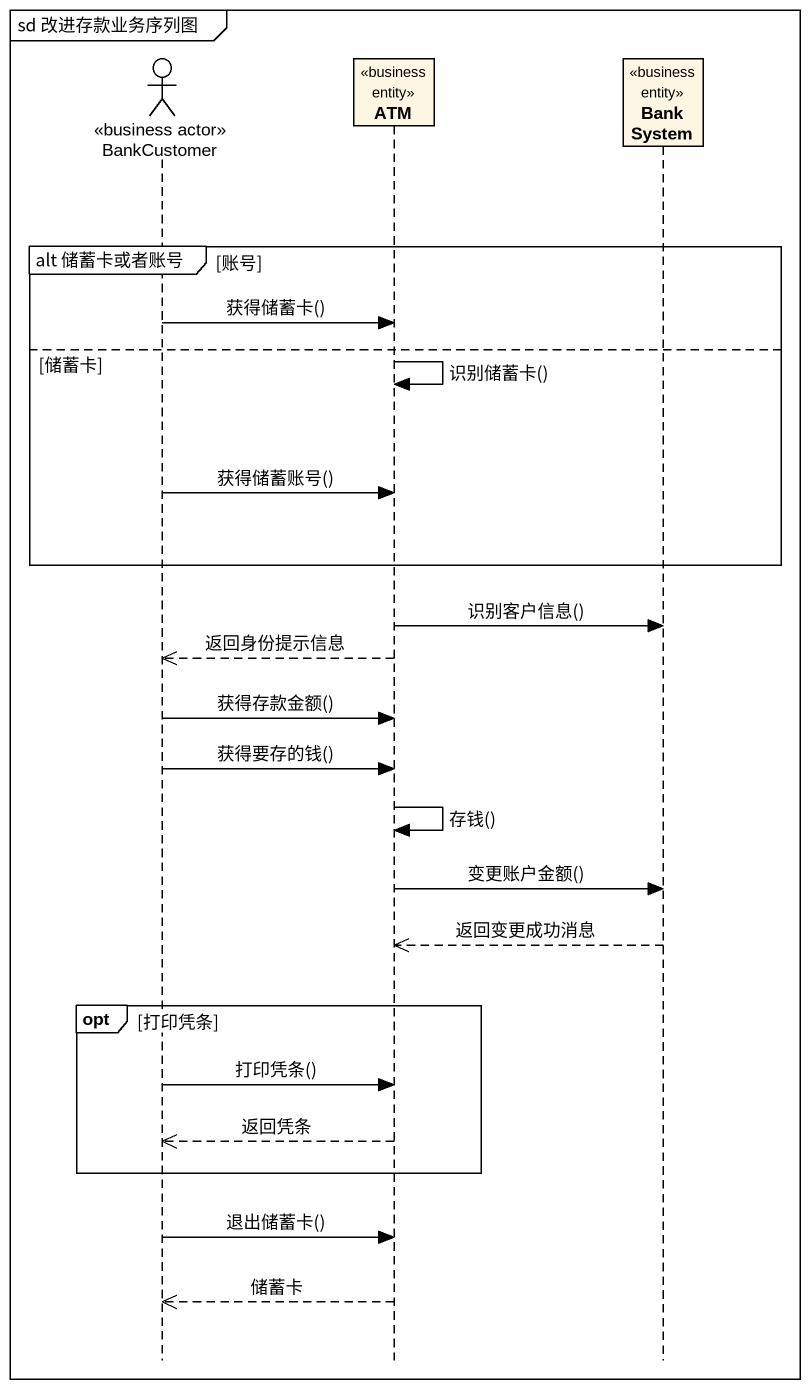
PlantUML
@startuml
mainframe sd 改进存款业务序列图
hide footbox
actor BankCustomer <<business actor>>
participant ATM <<business entity>>
participant BankSystem <<business entity>>

group alt 储蓄卡或者账号 [账号]
  BankCustomer -> ATM : 获得储蓄卡()
else 储蓄卡
  ATM -> ATM : 识别储蓄卡()
  BankCustomer -> ATM : 获得储蓄账号()
end
ATM -> BankSystem : 识别客户信息()
ATM -->> BankCustomer : 返回身份提示信息
BankCustomer -> ATM : 获得存款金额()
BankCustomer -> ATM : 获得要存的钱()
ATM -> ATM : 存钱()
ATM -> BankSystem : 变更账户金额()
BankSystem -->> ATM : 返回变更成功消息
opt 打印凭条
  BankCustomer -> ATM : 打印凭条()
  ATM -->> BankCustomer : 返回凭条
end
BankCustomer -> ATM : 退出储蓄卡()
ATM -->> BankCustomer : 储蓄卡
@enduml
